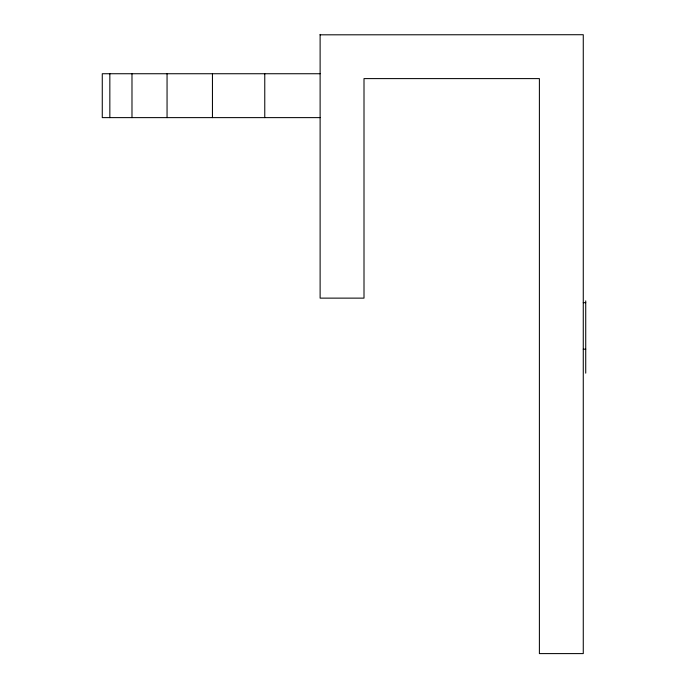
<?xml version="1.0" encoding="UTF-8"?>
<svg xmlns="http://www.w3.org/2000/svg" width="688" height="688" viewBox="0 0 688 688"><rect width="100%" height="100%" fill="white"/><g stroke="black" fill="none" stroke-linecap="round" stroke-linejoin="round"><path stroke-width="1.03" d="M320.118 34.821L583.269 34.718L583.269 653.6L539.392 653.6L539.392 78.604L364.004 78.604L364.004 298.128L320.118 298.128L320.118 34.4M320.118 73.736L102.271 73.736L102.271 117.622L320.118 117.622M583.269 302.668L585.729 302.668M583.269 349.186L585.729 349.186M585.729 300.888L585.729 373.163M264.768 73.736L264.768 117.622M212.446 73.736L212.446 117.622M167.055 73.736L167.055 117.622M131.984 73.736L131.984 117.622M109.839 73.736L109.839 117.622"/></g></svg>
